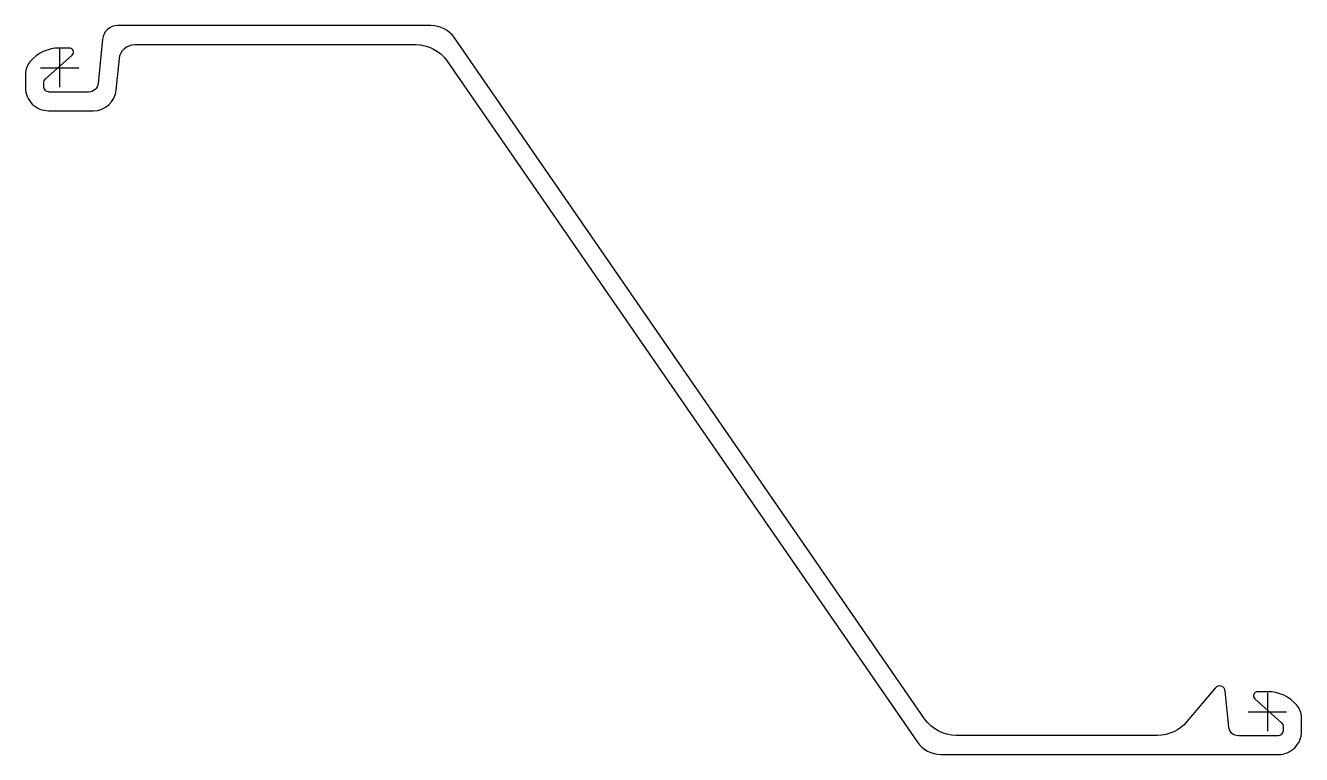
# Model space of a CAD drawing. Header units: millimetres. Extents: x -18 to 648, y -358 to 22.
import ezdxf

# ---------------------------------------------------------------- set-up
doc = ezdxf.new("R2010")
doc.units = ezdxf.units.MM
doc.header["$LTSCALE"] = 0.2

msp = doc.modelspace()

# ---------------------------------------------------------------- linework, layer by layer
at = {"flags": 128}
msp.add_lwpolyline([(447.4, -351.77, 0.24655), (459.75, -358.25), (635.75, -358.25, 0.414214), (647.75, -346.25), (647.75, -339, 0.17875), (645.35, -332.5, 0.219232), (630.15, -325.5), (624.88, -325.5, 0.687281), (623.45, -329.21), (637.26, -341.64, -0.212557), (638.25, -343.87), (638.25, -345.5, -0.414214), (635.25, -348.5), (614.86, -348.5, -0.385312), (609.89, -344), (608.01, -325.2, 0.663701), (602.72, -323.57), (588.01, -341.11, -0.221695), (572.69, -348.25), (467.62, -348.25, -0.24655), (451.16, -339.61), (206, 15.77, 0.24655), (193.65, 22.25), (30.38, 22.25, 0.385312), (22.42, 15.05), (20.11, -8, -0.385312), (15.14, -12.5), (-5.25, -12.5, -0.414214), (-8.25, -9.5), (-8.25, -7.87, -0.212557), (-7.26, -5.64), (6.55, 6.79, 0.687281), (5.12, 10.5), (-0.15, 10.5, 0.219232), (-15.35, 3.5, 0.17875), (-17.75, -3), (-17.75, -10.25, 0.414214), (-5.75, -22.25), (17.63, -22.25, 0.385312), (29.57, -11.44), (31.22, 5.05, -0.385312), (39.18, 12.25), (185.78, 12.25, -0.24655), (202.24, 3.61)], format="xyb", close=True, dxfattribs=at)
at = {"layer": 'DEFPOINTS'}
for p, q in [((0, 10), (0, -10)), ((10, 0), (-10, 0)), ((630, -326), (630, -346)), ((620, -336), (640, -336))]:
    msp.add_line(p, q, dxfattribs=at)

doc.saveas('drawing.dxf')
